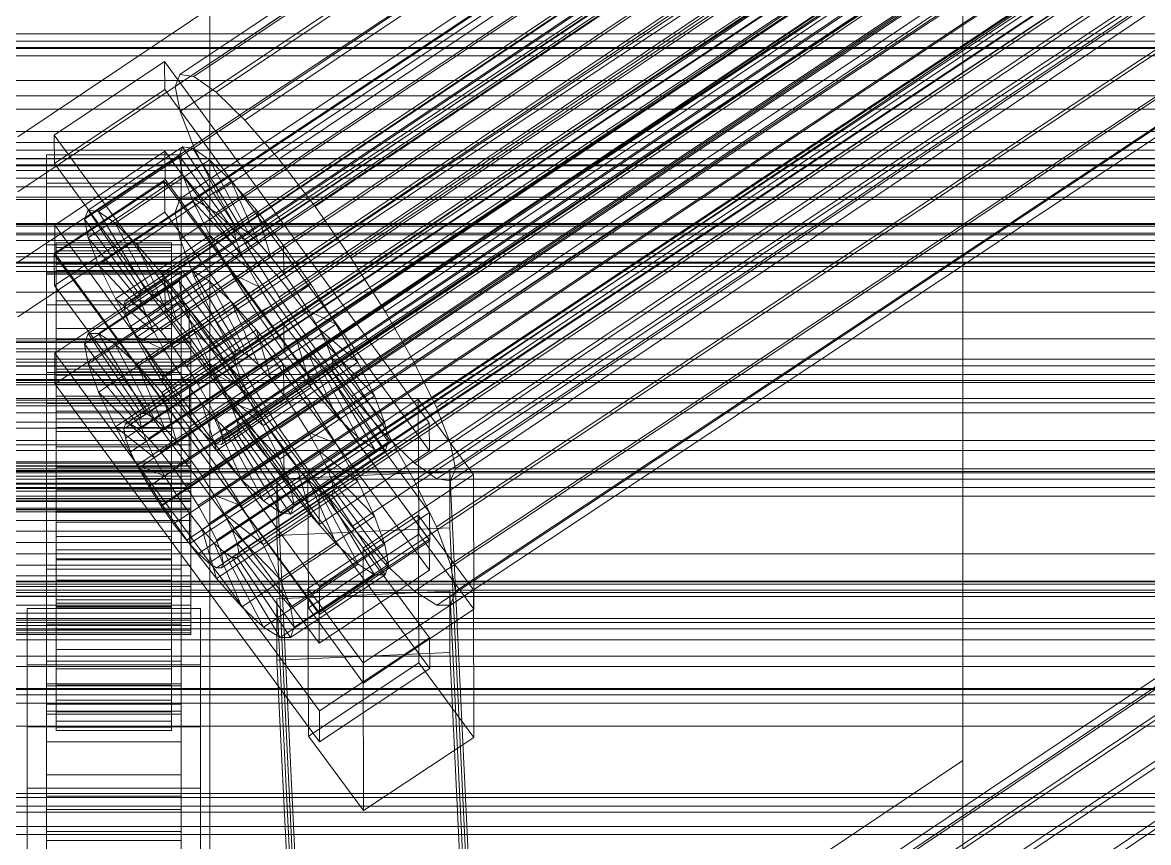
# Model space of a CAD drawing. Header units: millimetres. Extents: x -1970 to 59977, y -50268 to 6837.
# Drawn here: x 130.5 to 247.6, y -32905.4 to -32820.1 of the extents above; entities that cross this region are included whole.
import ezdxf

# ---------------------------------------------------------------- set-up
doc = ezdxf.new("R2010")
doc.units = ezdxf.units.MM
for name, color, linetype, lineweight in [('frontal_C01', 7, 'Continuous', 0), ('frontal_C01-mix', 7, 'Continuous', 0), ('frontal_C02', 7, 'Continuous', 0), ('frontal_C03', 7, 'Continuous', 0), ('frontal_C03-dry', 7, 'Continuous', 0), ('frontal_tolva', 7, 'Continuous', 0)]:
    doc.layers.add(name, color=color, linetype=linetype, lineweight=lineweight)

msp = doc.modelspace()

# ---------------------------------------------------------------- linework, layer by layer
at = {"layer": 'frontal_C01'}
for p, q in [((146.872, -32838.415), (331.181, -32716.083)), ((148.32, -32838.422), (332.629, -32716.091)), ((146.383, -32839.848), (330.692, -32717.517)), ((150.629, -32839.869), (334.938, -32717.538)), ((141.045, -32862.358), (354.844, -32720.454)), ((141.218, -32861.85), (355.017, -32719.946)), ((141.731, -32861.853), (355.53, -32719.948)), ((142.549, -32862.366), (356.348, -32720.461)), ((146.887, -32842.624), (331.197, -32720.293)), ((153.641, -32842.658), (337.95, -32720.327)), ((141.224, -32863.342), (355.022, -32721.437)), ((143.617, -32863.354), (357.415, -32721.449)), ((141.742, -32864.734), (355.541, -32722.83)), ((144.861, -32864.75), (358.659, -32722.845)), ((148.35, -32846.554), (332.659, -32724.223)), ((157.152, -32846.598), (341.461, -32724.267)), ((142.565, -32866.441), (356.363, -32724.536)), ((359.995, -32724.554), (146.196, -32866.459)), ((143.635, -32868.345), (357.434, -32726.44)), ((147.533, -32868.364), (361.332, -32726.46)), ((144.881, -32870.317), (358.68, -32728.412)), ((148.779, -32870.336), (362.578, -32728.432)), ((150.672, -32851.37), (334.981, -32729.039)), ((345.231, -32729.09), (160.922, -32851.421)), ((146.218, -32872.222), (360.017, -32730.317)), ((149.85, -32872.24), (363.648, -32730.336)), ((147.554, -32873.931), (361.352, -32732.026)), ((150.672, -32873.946), (364.471, -32732.042)), ((148.798, -32875.327), (362.596, -32733.423)), ((151.191, -32875.339), (364.989, -32733.434)), ((149.865, -32876.315), (363.664, -32734.411)), ((151.369, -32876.323), (365.168, -32734.418)), ((153.694, -32856.744), (338.003, -32734.412)), ((164.693, -32856.799), (349.002, -32734.467)), ((150.683, -32876.828), (364.482, -32734.924)), ((151.196, -32876.831), (364.995, -32734.926)), ((157.211, -32862.309), (341.52, -32739.978)), ((168.21, -32862.364), (352.519, -32740.032)), ((160.982, -32867.686), (345.291, -32745.355)), ((171.232, -32867.737), (355.541, -32745.406)), ((164.752, -32872.509), (349.061, -32750.178)), ((173.554, -32872.553), (357.863, -32750.222)), ((168.263, -32876.45), (352.572, -32754.118)), ((175.016, -32876.483), (359.326, -32754.152)), ((171.275, -32879.238), (355.584, -32756.907)), ((175.521, -32879.259), (359.83, -32756.928)), ((173.584, -32880.686), (357.893, -32758.354)), ((175.032, -32880.693), (359.341, -32758.361)), ((228.298, -32779.774), (130, -32845.018)), ((228.298, -32923.125), (228.298, -32779.774)), ((130, -32850.705), (228.298, -32785.462)), ((228.298, -32785.462), (228.298, -32928.813)), ((133.809, -32844.229), (145.277, -32836.618)), ((145.277, -32836.618), (145.289, -32839.819)), ((145.277, -32836.618), (172.809, -32873.857)), ((146.383, -32839.848), (146.872, -32838.415)), ((146.872, -32838.415), (148.32, -32838.422)), ((148.32, -32838.422), (150.629, -32839.869)), ((145.289, -32839.819), (133.821, -32847.431)), ((172.821, -32877.058), (145.289, -32839.819)), ((146.887, -32842.624), (146.383, -32839.848)), ((150.629, -32839.869), (153.641, -32842.658)), ((148.35, -32846.554), (146.887, -32842.624)), ((153.641, -32842.658), (157.152, -32846.598)), ((133.821, -32847.431), (133.809, -32844.229)), ((161.341, -32881.468), (133.809, -32844.229)), ((137.313, -32852.44), (147.143, -32845.916)), ((138.396, -32852.446), (148.226, -32845.921)), ((147.143, -32845.916), (146.777, -32846.988)), ((148.226, -32845.921), (147.143, -32845.916)), ((147.143, -32845.916), (152.686, -32854.238)), ((149.953, -32847.004), (148.226, -32845.921)), ((148.226, -32845.921), (153.199, -32854.241)), ((133, -32849.457), (133, -32846.255)), ((133, -32846.255), (147, -32846.255)), ((133, -32891.728), (133, -32846.255)), ((133.847, -32854.475), (145.315, -32846.863)), ((136.948, -32853.513), (146.777, -32846.988)), ((140.123, -32853.528), (149.953, -32847.004)), ((145.315, -32846.863), (145.327, -32850.065)), ((145.315, -32846.863), (172.847, -32884.102)), ((146.777, -32846.988), (152.513, -32854.746)), ((146.777, -32846.988), (147.155, -32849.065)), ((147, -32846.255), (147, -32849.457)), ((147, -32846.255), (147, -32891.728)), ((150.672, -32851.37), (148.35, -32846.554)), ((152.207, -32849.09), (149.953, -32847.004)), ((149.953, -32847.004), (154.017, -32854.754)), ((157.152, -32846.598), (160.922, -32851.421)), ((133.821, -32847.431), (161.353, -32884.67)), ((147, -32849.457), (133, -32849.457)), ((133, -32849.457), (133, -32894.93)), ((137.325, -32855.589), (147.155, -32849.065)), ((142.377, -32855.614), (152.207, -32849.09)), ((147, -32894.93), (147, -32849.457)), ((147.155, -32849.065), (152.692, -32855.73)), ((147.155, -32849.065), (148.249, -32852.005)), ((154.833, -32852.037), (152.207, -32849.09)), ((152.207, -32849.09), (155.085, -32855.742)), ((145.327, -32850.065), (133.859, -32857.677)), ((172.859, -32887.304), (145.327, -32850.065)), ((138.419, -32858.529), (148.249, -32852.005)), ((148.249, -32852.005), (153.21, -32857.123)), ((148.249, -32852.005), (149.985, -32855.607)), ((153.694, -32856.744), (150.672, -32851.37)), ((160.922, -32851.421), (164.693, -32856.799)), ((136.948, -32853.513), (137.313, -32852.44)), ((142.856, -32860.763), (137.313, -32852.44)), ((137.313, -32852.44), (138.396, -32852.446)), ((143.369, -32860.765), (138.396, -32852.446)), ((138.396, -32852.446), (140.123, -32853.528)), ((145.003, -32858.562), (154.833, -32852.037)), ((157.653, -32855.645), (154.833, -32852.037)), ((154.833, -32852.037), (156.329, -32857.138)), ((142.683, -32861.271), (136.948, -32853.513)), ((137.325, -32855.589), (136.948, -32853.513)), ((144.188, -32861.278), (140.123, -32853.528)), ((140.123, -32853.528), (142.377, -32855.614)), ((152.686, -32854.238), (142.856, -32860.763)), ((153.199, -32854.241), (143.369, -32860.765)), ((152.513, -32854.746), (152.686, -32854.238)), ((152.686, -32854.238), (153.199, -32854.241)), ((153.199, -32854.241), (154.017, -32854.754)), ((133.859, -32857.677), (133.847, -32854.475)), ((161.379, -32891.714), (133.847, -32854.475)), ((152.513, -32854.746), (142.683, -32861.271)), ((154.017, -32854.754), (144.188, -32861.278)), ((152.692, -32855.73), (152.513, -32854.746)), ((154.017, -32854.754), (155.085, -32855.742)), ((133, -32859.703), (133, -32856.501)), ((133, -32856.501), (147, -32856.501)), ((133, -32901.974), (133, -32856.501)), ((134, -32865.787), (134, -32855.807)), ((134, -32855.807), (134, -32856.138)), ((134, -32855.807), (146, -32855.807)), ((134, -32856.768), (134, -32855.807)), ((134, -32865.943), (134, -32856.138)), ((134, -32856.138), (134, -32857.739)), ((134, -32856.138), (146, -32856.138)), ((142.862, -32862.254), (137.325, -32855.589)), ((138.419, -32858.529), (137.325, -32855.589)), ((140.156, -32862.131), (149.985, -32855.607)), ((145.255, -32862.266), (142.377, -32855.614)), ((142.377, -32855.614), (145.003, -32858.562)), ((152.692, -32855.73), (142.862, -32862.254)), ((155.085, -32855.742), (145.255, -32862.266)), ((146, -32856.138), (146, -32855.807)), ((146, -32855.807), (146, -32865.787)), ((146, -32855.807), (146, -32856.768)), ((146, -32857.739), (146, -32856.138)), ((146, -32856.138), (146, -32865.943)), ((147, -32856.501), (147, -32859.703)), ((147, -32856.501), (147, -32901.974)), ((157.653, -32855.645), (147.823, -32862.17)), ((149.985, -32855.607), (154.033, -32858.829)), ((149.985, -32855.607), (152.246, -32859.627)), ((153.21, -32857.123), (152.692, -32855.73)), ((155.085, -32855.742), (156.329, -32857.138)), ((157.665, -32858.847), (157.653, -32855.645)), ((160.474, -32859.668), (157.653, -32855.645)), ((133.859, -32857.677), (161.391, -32894.916)), ((134, -32866.242), (134, -32856.768)), ((134, -32856.768), (146, -32856.768)), ((134, -32858.956), (134, -32856.768)), ((134, -32866.702), (134, -32857.739)), ((134, -32857.739), (134, -32860.5)), ((134, -32857.739), (146, -32857.739)), ((153.21, -32857.123), (143.38, -32863.647)), ((146, -32856.768), (146, -32866.242)), ((146, -32856.768), (146, -32858.956)), ((146, -32860.5), (146, -32857.739)), ((146, -32857.739), (146, -32866.702)), ((156.329, -32857.138), (146.499, -32863.662)), ((154.033, -32858.829), (153.21, -32857.123)), ((157.211, -32862.309), (153.694, -32856.744)), ((156.329, -32857.138), (157.665, -32858.847)), ((164.693, -32856.799), (168.21, -32862.364)), ((134, -32867.278), (134, -32858.956)), ((134, -32858.956), (146, -32858.956)), ((134, -32862.222), (134, -32858.956)), ((143.38, -32863.647), (138.419, -32858.529)), ((140.156, -32862.131), (138.419, -32858.529)), ((154.033, -32858.829), (144.203, -32865.353)), ((146.499, -32863.662), (145.003, -32858.562)), ((145.003, -32858.562), (147.823, -32862.17)), ((146, -32858.956), (146, -32867.278)), ((146, -32858.956), (146, -32862.222)), ((147.835, -32865.371), (157.665, -32858.847)), ((155.103, -32860.733), (154.033, -32858.829)), ((157.665, -32858.847), (159.001, -32860.752)), ((147, -32859.703), (133, -32859.703)), ((133, -32859.703), (133, -32905.176)), ((142.416, -32866.151), (152.246, -32859.627)), ((147, -32905.176), (147, -32859.703)), ((150.644, -32866.192), (160.474, -32859.668)), ((152.246, -32859.627), (155.103, -32860.733)), ((152.246, -32859.627), (154.877, -32863.79)), ((160.474, -32859.668), (159.001, -32860.752)), ((163.105, -32863.831), (160.474, -32859.668)), ((134, -32868.01), (134, -32860.5)), ((134, -32860.5), (134, -32864.233)), ((134, -32860.5), (146, -32860.5)), ((142.856, -32860.763), (142.683, -32861.271)), ((142.683, -32861.271), (142.862, -32862.254)), ((143.369, -32860.765), (142.856, -32860.763)), ((144.188, -32861.278), (143.369, -32860.765)), ((145.255, -32862.266), (144.188, -32861.278)), ((155.103, -32860.733), (145.274, -32867.257)), ((146, -32864.233), (146, -32860.5)), ((146, -32860.5), (146, -32868.01)), ((159.001, -32860.752), (149.171, -32867.277)), ((156.35, -32862.705), (155.103, -32860.733)), ((159.001, -32860.752), (160.247, -32862.724)), ((134, -32868.825), (134, -32862.222)), ((134, -32862.222), (146, -32862.222)), ((134, -32866.342), (134, -32862.222)), ((144.203, -32865.353), (140.156, -32862.131)), ((142.416, -32866.151), (140.156, -32862.131)), ((141.045, -32862.358), (141.218, -32861.85)), ((141.224, -32863.342), (141.045, -32862.358)), ((141.218, -32861.85), (141.731, -32861.853)), ((141.731, -32861.853), (142.549, -32862.366)), ((142.549, -32862.366), (143.617, -32863.354)), ((142.862, -32862.254), (143.38, -32863.647)), ((146.499, -32863.662), (145.255, -32862.266)), ((146, -32862.222), (146, -32868.825)), ((146, -32862.222), (146, -32866.342)), ((147.823, -32862.17), (147.835, -32865.371)), ((147.823, -32862.17), (150.644, -32866.192)), ((160.982, -32867.686), (157.211, -32862.309)), ((168.21, -32862.364), (171.232, -32867.737)), ((141.742, -32864.734), (141.224, -32863.342)), ((143.38, -32863.647), (144.203, -32865.353)), ((143.617, -32863.354), (144.861, -32864.75)), ((147.835, -32865.371), (146.499, -32863.662)), ((156.35, -32862.705), (146.52, -32869.229)), ((160.247, -32862.724), (150.417, -32869.249)), ((154.877, -32863.79), (156.35, -32862.705)), ((157.686, -32864.61), (156.35, -32862.705)), ((163.105, -32863.831), (160.247, -32862.724)), ((160.247, -32862.724), (161.318, -32864.628)), ((134, -32869.778), (134, -32864.233)), ((134, -32864.233), (134, -32868.685)), ((134, -32864.233), (146, -32864.233)), ((142.565, -32866.441), (141.742, -32864.734)), ((144.861, -32864.75), (146.196, -32866.459)), ((145.047, -32870.314), (154.877, -32863.79)), ((146, -32868.685), (146, -32864.233)), ((146, -32864.233), (146, -32869.778)), ((157.686, -32864.61), (147.856, -32871.135)), ((161.318, -32864.628), (151.488, -32871.153)), ((153.275, -32870.355), (163.105, -32863.831)), ((154.877, -32863.79), (157.698, -32867.812)), ((157.698, -32867.812), (157.686, -32864.61)), ((159.022, -32866.319), (157.686, -32864.61)), ((165.365, -32867.85), (161.318, -32864.628)), ((161.318, -32864.628), (162.14, -32866.335)), ((165.365, -32867.85), (163.105, -32863.831)), ((-148, -32865.787), (148, -32865.787)), ((-148, -32865.943), (148, -32865.943)), ((134, -32865.943), (134, -32865.787)), ((146, -32865.787), (134, -32865.787)), ((134, -32865.787), (134, -32866.242)), ((134, -32866.702), (134, -32865.943)), ((146, -32865.943), (134, -32865.943)), ((144.203, -32865.353), (145.274, -32867.257)), ((146, -32865.787), (146, -32865.943)), ((146, -32866.242), (146, -32865.787)), ((146, -32865.943), (146, -32866.702)), ((149.171, -32867.277), (147.835, -32865.371)), ((148, -32865.943), (148, -32865.787)), ((148, -32865.787), (148, -32866.242)), ((148, -32866.702), (148, -32865.943)), ((-148, -32866.242), (148, -32866.242)), ((-148, -32866.702), (148, -32866.702)), ((146, -32866.242), (134, -32866.242)), ((134, -32866.242), (134, -32867.278)), ((134, -32870.777), (134, -32866.342)), ((134, -32866.342), (146, -32866.342)), ((134, -32871.037), (134, -32866.342)), ((134, -32868.01), (134, -32866.702)), ((146, -32866.702), (134, -32866.702)), ((145.274, -32867.257), (142.416, -32866.151)), ((145.047, -32870.314), (142.416, -32866.151)), ((143.635, -32868.345), (142.565, -32866.441)), ((146, -32867.278), (146, -32866.242)), ((146, -32866.342), (146, -32870.777)), ((146, -32866.342), (146, -32871.037)), ((146, -32866.702), (146, -32868.01)), ((146.196, -32866.459), (147.533, -32868.364)), ((148, -32866.242), (148, -32867.278)), ((148, -32868.01), (148, -32866.702)), ((149.171, -32867.277), (150.644, -32866.192)), ((159.022, -32866.319), (149.192, -32872.843)), ((150.644, -32866.192), (153.275, -32870.355)), ((162.14, -32866.335), (152.311, -32872.859)), ((160.518, -32871.42), (159.022, -32866.319)), ((160.266, -32867.715), (159.022, -32866.319)), ((167.102, -32871.453), (162.14, -32866.335)), ((162.14, -32866.335), (162.659, -32867.727)), ((-148, -32867.278), (148, -32867.278)), ((-148, -32868.01), (148, -32868.01)), ((146, -32867.278), (134, -32867.278)), ((134, -32867.278), (134, -32868.825)), ((134, -32869.778), (134, -32868.01)), ((146, -32868.01), (134, -32868.01)), ((144.881, -32870.317), (143.635, -32868.345)), ((145.274, -32867.257), (146.52, -32869.229)), ((146, -32868.825), (146, -32867.278)), ((146, -32868.01), (146, -32869.778)), ((147.533, -32868.364), (148.779, -32870.336)), ((147.868, -32874.336), (157.698, -32867.812)), ((148, -32867.278), (148, -32868.825)), ((148, -32869.778), (148, -32868.01)), ((150.417, -32869.249), (149.171, -32867.277)), ((160.266, -32867.715), (150.436, -32874.24)), ((162.659, -32867.727), (152.829, -32874.252)), ((155.535, -32874.374), (165.365, -32867.85)), ((157.698, -32867.812), (160.518, -32871.42)), ((163.144, -32874.367), (160.266, -32867.715)), ((161.333, -32868.703), (160.266, -32867.715)), ((164.752, -32872.509), (160.982, -32867.686)), ((168.196, -32874.392), (162.659, -32867.727)), ((162.659, -32867.727), (162.837, -32868.711)), ((167.102, -32871.453), (165.365, -32867.85)), ((171.232, -32867.737), (173.554, -32872.553)), ((-148, -32868.825), (148, -32868.825)), ((134, -32868.685), (134, -32871.887)), ((146, -32868.685), (134, -32868.685)), ((134, -32868.685), (134, -32873.551)), ((146, -32868.825), (134, -32868.825)), ((134, -32868.825), (134, -32870.777)), ((146.52, -32869.229), (145.047, -32870.314)), ((146, -32871.887), (146, -32868.685)), ((146, -32873.551), (146, -32868.685)), ((146, -32870.777), (146, -32868.825)), ((146.52, -32869.229), (147.856, -32871.135)), ((148, -32868.825), (148, -32870.777)), ((151.488, -32871.153), (150.417, -32869.249)), ((150.417, -32869.249), (153.275, -32870.355)), ((161.333, -32868.703), (151.503, -32875.228)), ((162.151, -32869.216), (152.321, -32875.741)), ((162.664, -32869.219), (152.835, -32875.743)), ((162.837, -32868.711), (153.008, -32875.235)), ((165.397, -32876.453), (161.333, -32868.703)), ((162.151, -32869.216), (161.333, -32868.703)), ((167.125, -32877.536), (162.151, -32869.216)), ((162.664, -32869.219), (162.151, -32869.216)), ((162.837, -32868.711), (162.664, -32869.219)), ((168.208, -32877.541), (162.664, -32869.219)), ((168.573, -32876.469), (162.837, -32868.711)), ((-148, -32869.778), (148, -32869.778)), ((134, -32871.887), (134, -32869.778)), ((146, -32869.778), (134, -32869.778)), ((146.218, -32872.222), (144.881, -32870.317)), ((147.868, -32874.336), (145.047, -32870.314)), ((146, -32869.778), (146, -32871.887)), ((148, -32871.887), (148, -32869.778)), ((148.779, -32870.336), (149.85, -32872.24)), ((153.275, -32870.355), (155.535, -32874.374)), ((-148, -32870.777), (148, -32870.777)), ((148, -32871.887), (-148, -32871.887)), ((146, -32870.777), (134, -32870.777)), ((134, -32870.777), (134, -32873.001)), ((134, -32873.001), (134, -32871.037)), ((134, -32871.037), (146, -32871.037)), ((134, -32875.985), (134, -32871.037)), ((134, -32871.887), (146, -32871.887)), ((134, -32874.192), (134, -32871.887)), ((146, -32873.001), (146, -32870.777)), ((146, -32871.037), (146, -32873.001)), ((146, -32871.037), (146, -32875.985)), ((146, -32871.887), (146, -32874.192)), ((147.856, -32871.135), (147.868, -32874.336)), ((147.856, -32871.135), (149.192, -32872.843)), ((148, -32870.777), (148, -32873.001)), ((148, -32874.192), (148, -32871.887)), ((150.688, -32877.944), (160.518, -32871.42)), ((152.311, -32872.859), (151.488, -32871.153)), ((151.488, -32871.153), (155.535, -32874.374)), ((157.272, -32877.977), (167.102, -32871.453)), ((160.19, -32878.956), (171.658, -32871.344)), ((160.518, -32871.42), (163.144, -32874.367)), ((168.196, -32874.392), (167.102, -32871.453)), ((171.658, -32871.344), (171.715, -32886.713)), ((171.658, -32871.344), (177.394, -32879.103)), ((-148, -32873.001), (148, -32873.001)), ((146, -32873.001), (134, -32873.001)), ((134, -32873.001), (134, -32875.345)), ((146, -32875.345), (146, -32873.001)), ((147.554, -32873.931), (146.218, -32872.222)), ((148, -32873.001), (148, -32875.345)), ((149.192, -32872.843), (150.688, -32877.944)), ((149.192, -32872.843), (150.436, -32874.24)), ((149.85, -32872.24), (150.672, -32873.946)), ((152.829, -32874.252), (152.311, -32872.859)), ((152.311, -32872.859), (157.272, -32877.977)), ((168.263, -32876.45), (164.752, -32872.509)), ((173.554, -32872.553), (175.016, -32876.483)), ((-148, -32874.192), (148, -32874.192)), ((134, -32874.192), (134, -32873.551)), ((134, -32873.551), (134, -32878.5)), ((134, -32873.551), (146, -32873.551)), ((134, -32876.536), (134, -32874.192)), ((146, -32874.192), (134, -32874.192)), ((146, -32878.5), (146, -32873.551)), ((146, -32873.551), (146, -32874.192)), ((146, -32874.192), (146, -32876.536)), ((148.798, -32875.327), (147.554, -32873.931)), ((148, -32876.536), (148, -32874.192)), ((150.436, -32874.24), (153.314, -32880.891)), ((150.436, -32874.24), (151.503, -32875.228)), ((150.672, -32873.946), (151.191, -32875.339)), ((153.008, -32875.235), (152.829, -32874.252)), ((152.829, -32874.252), (158.366, -32880.917)), ((172.809, -32873.857), (161.341, -32881.468)), ((172.821, -32877.058), (172.809, -32873.857)), ((-148, -32875.345), (148, -32875.345)), ((134, -32875.345), (134, -32875.985)), ((146, -32875.345), (134, -32875.345)), ((134, -32875.345), (134, -32877.65)), ((146, -32875.985), (146, -32875.345)), ((146, -32877.65), (146, -32875.345)), ((150.688, -32877.944), (147.868, -32874.336)), ((148, -32875.345), (148, -32877.65)), ((149.865, -32876.315), (148.798, -32875.327)), ((151.191, -32875.339), (151.369, -32876.323)), ((151.503, -32875.228), (155.567, -32882.978)), ((151.503, -32875.228), (152.321, -32875.741)), ((152.835, -32875.743), (153.008, -32875.235)), ((153.008, -32875.235), (158.743, -32882.993)), ((153.314, -32880.891), (163.144, -32874.367)), ((155.535, -32874.374), (157.272, -32877.977)), ((158.366, -32880.917), (168.196, -32874.392)), ((163.144, -32874.367), (165.397, -32876.453)), ((168.573, -32876.469), (168.196, -32874.392)), ((-148, -32876.536), (148, -32876.536)), ((134, -32875.985), (146, -32875.985)), ((134, -32880.851), (134, -32875.985)), ((134, -32878.76), (134, -32876.536)), ((134, -32876.536), (134, -32878.5)), ((146, -32876.536), (134, -32876.536)), ((146, -32875.985), (146, -32880.851)), ((146, -32878.5), (146, -32876.536)), ((146, -32876.536), (146, -32878.76)), ((148, -32878.76), (148, -32876.536)), ((150.683, -32876.828), (149.865, -32876.315)), ((151.369, -32876.323), (151.196, -32876.831)), ((152.321, -32875.741), (157.295, -32884.06)), ((152.321, -32875.741), (152.835, -32875.743)), ((152.835, -32875.743), (158.378, -32884.066)), ((155.567, -32882.978), (165.397, -32876.453)), ((158.743, -32882.993), (168.573, -32876.469)), ((165.397, -32876.453), (167.125, -32877.536)), ((168.208, -32877.541), (168.573, -32876.469)), ((171.275, -32879.238), (168.263, -32876.45)), ((175.016, -32876.483), (175.521, -32879.259)), ((-148, -32877.65), (148, -32877.65)), ((134, -32877.65), (134, -32880.851)), ((146, -32877.65), (134, -32877.65)), ((134, -32877.65), (134, -32879.758)), ((146, -32880.851), (146, -32877.65)), ((146, -32879.758), (146, -32877.65)), ((148, -32877.65), (148, -32879.758)), ((151.196, -32876.831), (150.683, -32876.828)), ((157.295, -32884.06), (167.125, -32877.536)), ((158.378, -32884.066), (168.208, -32877.541)), ((161.353, -32884.67), (172.821, -32877.058)), ((167.125, -32877.536), (168.208, -32877.541)), ((-148, -32878.76), (148, -32878.76)), ((134, -32878.5), (134, -32883.194)), ((134, -32878.5), (146, -32878.5)), ((134, -32880.711), (134, -32878.76)), ((134, -32878.76), (134, -32883.194)), ((146, -32878.76), (134, -32878.76)), ((146, -32883.194), (146, -32878.5)), ((146, -32883.194), (146, -32878.76)), ((146, -32878.76), (146, -32880.711)), ((148, -32880.711), (148, -32878.76)), ((153.314, -32880.891), (150.688, -32877.944)), ((157.272, -32877.977), (158.366, -32880.917)), ((160.247, -32894.324), (160.19, -32878.956)), ((165.926, -32886.714), (160.19, -32878.956)), ((-148, -32879.758), (148, -32879.758)), ((134, -32879.758), (134, -32885.303)), ((146, -32879.758), (134, -32879.758)), ((134, -32879.758), (134, -32881.527)), ((146, -32885.303), (146, -32879.758)), ((146, -32881.527), (146, -32879.758)), ((148, -32879.758), (148, -32881.527)), ((156.962, -32880.026), (174.943, -32879.239)), ((156.962, -32886.43), (156.962, -32880.026)), ((159.83, -32938.845), (156.962, -32880.026)), ((177.394, -32879.103), (165.926, -32886.714)), ((173.584, -32880.686), (171.275, -32879.238)), ((174.943, -32879.239), (174.943, -32885.643)), ((174.943, -32879.239), (177.811, -32938.058)), ((175.521, -32879.259), (175.032, -32880.693)), ((177.451, -32894.471), (177.394, -32879.103)), ((-148, -32880.711), (148, -32880.711)), ((134, -32882.258), (134, -32880.711)), ((134, -32880.711), (134, -32887.315)), ((146, -32880.711), (134, -32880.711)), ((134, -32880.851), (146, -32880.851)), ((134, -32885.303), (134, -32880.851)), ((146, -32887.315), (146, -32880.711)), ((146, -32880.711), (146, -32882.258)), ((146, -32880.851), (146, -32885.303)), ((148, -32882.258), (148, -32880.711)), ((155.567, -32882.978), (153.314, -32880.891)), ((158.366, -32880.917), (158.743, -32882.993)), ((175.032, -32880.693), (173.584, -32880.686)), ((-148, -32881.527), (148, -32881.527)), ((-148, -32882.258), (148, -32882.258)), ((134, -32881.527), (134, -32889.036)), ((146, -32881.527), (134, -32881.527)), ((134, -32881.527), (134, -32882.835)), ((134, -32883.294), (134, -32882.258)), ((134, -32882.258), (134, -32890.58)), ((146, -32882.258), (134, -32882.258)), ((146, -32889.036), (146, -32881.527)), ((146, -32882.835), (146, -32881.527)), ((146, -32890.58), (146, -32882.258)), ((146, -32882.258), (146, -32883.294)), ((148, -32881.527), (148, -32882.835)), ((148, -32883.294), (148, -32882.258)), ((161.341, -32881.468), (161.353, -32884.67)), ((-148, -32882.835), (148, -32882.835)), ((-148, -32883.294), (148, -32883.294)), ((-148, -32883.593), (148, -32883.593)), ((134, -32882.835), (134, -32891.797)), ((146, -32882.835), (134, -32882.835)), ((134, -32882.835), (134, -32883.593)), ((134, -32883.194), (134, -32887.315)), ((134, -32883.194), (146, -32883.194)), ((134, -32883.75), (134, -32883.294)), ((134, -32883.294), (134, -32892.768)), ((146, -32883.294), (134, -32883.294)), ((134, -32883.593), (134, -32893.398)), ((146, -32883.593), (134, -32883.593)), ((134, -32883.593), (134, -32883.75)), ((146, -32891.797), (146, -32882.835)), ((146, -32883.593), (146, -32882.835)), ((146, -32887.315), (146, -32883.194)), ((146, -32892.768), (146, -32883.294)), ((146, -32883.294), (146, -32883.75)), ((146, -32893.398), (146, -32883.593)), ((146, -32883.75), (146, -32883.593)), ((148, -32882.835), (148, -32883.593)), ((148, -32883.75), (148, -32883.294)), ((148, -32883.593), (148, -32883.75)), ((157.295, -32884.06), (155.567, -32882.978)), ((158.743, -32882.993), (158.378, -32884.066)), ((-148, -32883.75), (148, -32883.75)), ((134, -32883.75), (134, -32893.729)), ((146, -32883.75), (134, -32883.75)), ((146, -32893.729), (146, -32883.75)), ((158.378, -32884.066), (157.295, -32884.06)), ((172.847, -32884.102), (161.379, -32891.714)), ((172.859, -32887.304), (172.847, -32884.102)), ((134, -32885.303), (146, -32885.303)), ((134, -32889.036), (134, -32885.303)), ((146, -32885.303), (146, -32889.036)), ((174.943, -32885.643), (156.962, -32886.43)), ((177.811, -32944.463), (174.943, -32885.643)), ((159.83, -32945.249), (156.962, -32886.43)), ((171.715, -32886.713), (160.247, -32894.324)), ((165.926, -32886.714), (165.983, -32902.083)), ((177.451, -32894.471), (171.715, -32886.713)), ((134, -32887.315), (134, -32890.58)), ((134, -32887.315), (146, -32887.315)), ((146, -32890.58), (146, -32887.315)), ((161.391, -32894.916), (172.859, -32887.304)), ((133, -32904.242), (133, -32888.873)), ((133, -32888.873), (147, -32888.873)), ((133, -32898.347), (133, -32888.873)), ((134, -32889.036), (146, -32889.036)), ((134, -32891.797), (134, -32889.036)), ((146, -32889.036), (146, -32891.797)), ((147, -32888.873), (147, -32904.242)), ((147, -32888.873), (147, -32898.347)), ((134, -32890.58), (134, -32892.768)), ((134, -32890.58), (146, -32890.58)), ((146, -32892.768), (146, -32890.58)), ((147, -32891.728), (133, -32891.728)), ((133, -32891.728), (133, -32894.93)), ((134, -32891.797), (146, -32891.797)), ((134, -32893.398), (134, -32891.797)), ((146, -32891.797), (146, -32893.398)), ((147, -32894.93), (147, -32891.728)), ((161.379, -32891.714), (161.391, -32894.916)), ((134, -32892.768), (134, -32893.729)), ((134, -32892.768), (146, -32892.768)), ((146, -32893.729), (146, -32892.768)), ((131, -32899.759), (131, -32893.356)), ((131, -32893.356), (149, -32893.356)), ((131, -32938.45), (131, -32893.356)), ((134, -32893.398), (146, -32893.398)), ((134, -32893.729), (134, -32893.398)), ((134, -32893.729), (146, -32893.729)), ((146, -32893.398), (146, -32893.729)), ((149, -32893.356), (149, -32899.759)), ((149, -32893.356), (149, -32938.45)), ((133, -32894.93), (147, -32894.93)), ((160.247, -32894.324), (165.983, -32902.083)), ((165.983, -32902.083), (177.451, -32894.471)), ((147, -32898.347), (133, -32898.347)), ((133, -32898.347), (133, -32913.715)), ((147, -32913.715), (147, -32898.347)), ((149, -32899.759), (131, -32899.759)), ((131, -32944.853), (131, -32899.759)), ((149, -32944.853), (149, -32899.759)), ((147, -32901.974), (133, -32901.974)), ((133, -32901.974), (133, -32905.176)), ((147, -32905.176), (147, -32901.974)), ((147, -32904.242), (133, -32904.242)), ((133, -32904.242), (133, -32913.715)), ((147, -32913.715), (147, -32904.242)), ((133, -32905.176), (147, -32905.176))]:
    msp.add_line(p, q, dxfattribs=at)
at = {"layer": 'frontal_C01-mix'}
msp.add_line((150, -32744.944), (150, -33000), dxfattribs=at)
at = {"layer": 'frontal_C02'}
for p, q in [((146.872, -32825.491), (331.181, -32702.007)), ((146.383, -32826.734), (330.692, -32703.25)), ((148.32, -32825.688), (332.629, -32702.204)), ((150.629, -32827.311), (334.938, -32703.827)), ((141.045, -32849.457), (354.844, -32706.216)), ((141.218, -32849.017), (355.017, -32705.775)), ((141.731, -32849.086), (355.53, -32705.845)), ((142.549, -32849.662), (356.348, -32706.42)), ((146.887, -32829.333), (331.197, -32705.849)), ((153.641, -32830.252), (337.95, -32706.768)), ((141.224, -32850.378), (355.022, -32707.137)), ((143.617, -32850.704), (357.415, -32707.462)), ((141.742, -32851.717), (355.541, -32708.475)), ((144.861, -32852.141), (358.659, -32708.899)), ((142.565, -32853.382), (356.363, -32710.14)), ((148.35, -32833.111), (332.659, -32709.627)), ((359.995, -32710.634), (146.196, -32853.875)), ((157.152, -32834.308), (341.461, -32710.824)), ((143.635, -32855.26), (357.434, -32712.018)), ((147.533, -32855.789), (361.332, -32712.548)), ((144.881, -32857.222), (358.68, -32713.981)), ((148.779, -32857.752), (362.578, -32714.511)), ((150.672, -32837.81), (334.981, -32714.326)), ((146.218, -32859.136), (360.017, -32715.895)), ((345.231, -32715.72), (160.922, -32839.204)), ((149.85, -32859.63), (363.648, -32716.389)), ((147.554, -32860.871), (361.352, -32717.63)), ((150.672, -32861.295), (364.471, -32718.054)), ((148.798, -32862.308), (362.596, -32719.067)), ((151.191, -32862.634), (364.989, -32719.392)), ((153.694, -32843.11), (338.003, -32719.626)), ((149.865, -32863.35), (363.664, -32720.109)), ((150.683, -32863.925), (364.482, -32720.684)), ((151.196, -32863.995), (364.995, -32720.754)), ((151.369, -32863.555), (365.168, -32720.313)), ((164.693, -32844.605), (349.002, -32721.121)), ((157.211, -32848.649), (341.52, -32725.165)), ((168.21, -32850.145), (352.519, -32726.661)), ((160.982, -32854.051), (345.291, -32730.567)), ((171.232, -32855.444), (355.541, -32731.96)), ((164.752, -32858.946), (349.061, -32735.462)), ((173.554, -32860.143), (357.863, -32736.659)), ((168.263, -32863.003), (352.572, -32739.519)), ((175.016, -32863.921), (359.326, -32740.437)), ((171.275, -32865.943), (355.584, -32742.459)), ((175.521, -32866.52), (359.83, -32743.036)), ((173.584, -32867.567), (357.893, -32744.083)), ((175.032, -32867.764), (359.341, -32744.28)), ((228.298, -32766.096), (130, -32831.954)), ((228.298, -32896.881), (228.298, -32766.096)), ((130, -32837.695), (228.298, -32771.837)), ((228.298, -32771.837), (228.298, -32902.622)), ((342.5, -32822.783), (-342.5, -32822.783)), ((133.809, -32831.806), (145.277, -32824.123)), ((145.277, -32824.123), (145.289, -32827.045)), ((145.277, -32824.123), (172.809, -32861.716)), ((146.383, -32826.734), (146.872, -32825.491)), ((146.872, -32825.491), (148.32, -32825.688)), ((148.32, -32825.688), (150.629, -32827.311)), ((145.289, -32827.045), (133.821, -32834.729)), ((172.821, -32864.638), (145.289, -32827.045)), ((146.887, -32829.333), (146.383, -32826.734)), ((150.629, -32827.311), (153.641, -32830.252)), ((342.5, -32829.107), (-342.5, -32829.107)), ((148.35, -32833.111), (146.887, -32829.333)), ((153.641, -32830.252), (157.152, -32834.308)), ((133.821, -32834.729), (133.809, -32831.806)), ((161.341, -32869.399), (133.809, -32831.806)), ((137.313, -32839.597), (147.143, -32833.012)), ((138.396, -32839.745), (148.226, -32833.159)), ((147.143, -32833.012), (146.777, -32833.942)), ((146.872, -32956.276), (331.181, -32832.792)), ((148.226, -32833.159), (147.143, -32833.012)), ((147.143, -32833.012), (152.686, -32841.333)), ((149.953, -32834.374), (148.226, -32833.159)), ((148.226, -32833.159), (153.199, -32841.403)), ((148.32, -32956.473), (332.629, -32832.989)), ((150.672, -32837.81), (148.35, -32833.111)), ((342.5, -32834.264), (-342.5, -32834.264)), ((133, -32836.775), (133, -32833.853)), ((133, -32833.853), (147, -32833.853)), ((133, -32879.757), (133, -32833.853)), ((133.847, -32841.159), (145.315, -32833.475)), ((136.948, -32840.528), (146.777, -32833.942)), ((140.123, -32840.96), (149.953, -32834.374)), ((145.315, -32833.475), (145.327, -32836.398)), ((145.315, -32833.475), (172.847, -32871.068)), ((146.383, -32957.519), (330.692, -32834.035)), ((146.777, -32833.942), (152.513, -32841.774)), ((146.777, -32833.942), (147.155, -32835.886)), ((147, -32833.853), (147, -32836.775)), ((147, -32833.853), (147, -32879.757)), ((152.207, -32836.573), (149.953, -32834.374)), ((149.953, -32834.374), (154.017, -32841.978)), ((157.152, -32834.308), (160.922, -32839.204)), ((133.821, -32834.729), (161.353, -32872.322)), ((150.629, -32958.097), (334.938, -32834.613)), ((147, -32836.775), (133, -32836.775)), ((133, -32836.775), (133, -32882.68)), ((145.327, -32836.398), (133.859, -32844.081)), ((137.325, -32842.472), (147.155, -32835.886)), ((142.377, -32843.159), (152.207, -32836.573)), ((172.859, -32873.991), (145.327, -32836.398)), ((146.887, -32960.119), (331.197, -32836.635)), ((147, -32882.68), (147, -32836.775)), ((147.155, -32835.886), (152.692, -32842.695)), ((147.155, -32835.886), (148.249, -32838.712)), ((154.833, -32839.607), (152.207, -32836.573)), ((152.207, -32836.573), (155.085, -32843.02)), ((153.694, -32843.11), (150.672, -32837.81)), ((153.641, -32961.037), (337.95, -32837.553)), ((342.5, -32838.489), (-342.5, -32838.489)), ((138.419, -32845.298), (148.249, -32838.712)), ((148.249, -32838.712), (153.21, -32844.033)), ((148.249, -32838.712), (149.985, -32842.227)), ((136.948, -32840.528), (137.313, -32839.597)), ((142.856, -32847.919), (137.313, -32839.597)), ((137.313, -32839.597), (138.396, -32839.745)), ((143.369, -32847.989), (138.396, -32839.745)), ((138.396, -32839.745), (140.123, -32840.96)), ((145.003, -32846.193), (154.833, -32839.607)), ((157.653, -32843.269), (154.833, -32839.607)), ((154.833, -32839.607), (156.329, -32844.457)), ((160.922, -32839.204), (164.693, -32844.605)), ((342.5, -32841.28), (-342.5, -32841.28)), ((133.859, -32844.081), (133.847, -32841.159)), ((161.379, -32878.752), (133.847, -32841.159)), ((142.683, -32848.36), (136.948, -32840.528)), ((137.325, -32842.472), (136.948, -32840.528)), ((144.188, -32848.564), (140.123, -32840.96)), ((140.123, -32840.96), (142.377, -32843.159)), ((152.686, -32841.333), (142.856, -32847.919)), ((153.199, -32841.403), (143.369, -32847.989)), ((148.35, -32963.896), (332.659, -32840.412)), ((152.513, -32841.774), (152.686, -32841.333)), ((152.686, -32841.333), (153.199, -32841.403)), ((153.199, -32841.403), (154.017, -32841.978)), ((142.862, -32849.281), (137.325, -32842.472)), ((138.419, -32845.298), (137.325, -32842.472)), ((140.156, -32848.813), (149.985, -32842.227)), ((152.513, -32841.774), (142.683, -32848.36)), ((154.017, -32841.978), (144.188, -32848.564)), ((149.985, -32842.227), (154.033, -32845.698)), ((149.985, -32842.227), (152.246, -32846.191)), ((152.692, -32842.695), (152.513, -32841.774)), ((154.017, -32841.978), (155.085, -32843.02)), ((157.152, -32965.093), (341.461, -32841.609)), ((342.5, -32842.764), (-342.5, -32842.764)), ((133, -32846.128), (133, -32843.205)), ((133, -32843.205), (147, -32843.205)), ((133, -32889.11), (133, -32843.205)), ((134, -32852.992), (134, -32842.998)), ((134, -32842.998), (134, -32843.474)), ((134, -32842.998), (146, -32842.998)), ((134, -32843.816), (134, -32842.998)), ((134, -32853.217), (134, -32843.474)), ((134, -32843.474), (134, -32845.211)), ((134, -32843.474), (146, -32843.474)), ((134, -32853.379), (134, -32843.816)), ((134, -32843.816), (146, -32843.816)), ((134, -32845.872), (134, -32843.816)), ((145.255, -32849.606), (142.377, -32843.159)), ((142.377, -32843.159), (145.003, -32846.193)), ((152.692, -32842.695), (142.862, -32849.281)), ((155.085, -32843.02), (145.255, -32849.606)), ((146, -32843.474), (146, -32842.998)), ((146, -32842.998), (146, -32852.992)), ((146, -32842.998), (146, -32843.816)), ((146, -32845.211), (146, -32843.474)), ((146, -32843.474), (146, -32853.217)), ((146, -32843.816), (146, -32853.379)), ((146, -32843.816), (146, -32845.872)), ((147, -32843.205), (147, -32846.128)), ((147, -32843.205), (147, -32889.11)), ((157.653, -32843.269), (147.823, -32849.855)), ((153.21, -32844.033), (152.692, -32842.695)), ((157.211, -32848.649), (153.694, -32843.11)), ((155.085, -32843.02), (156.329, -32844.457)), ((157.665, -32846.192), (157.653, -32843.269)), ((160.474, -32847.31), (157.653, -32843.269)), ((133.859, -32844.081), (161.391, -32881.674)), ((153.21, -32844.033), (143.38, -32850.619)), ((156.329, -32844.457), (146.499, -32851.043)), ((154.033, -32845.698), (153.21, -32844.033)), ((156.329, -32844.457), (157.665, -32846.192)), ((164.693, -32844.605), (168.21, -32850.145)), ((300, -32845.45), (-300, -32845.45)), ((147, -32846.128), (133, -32846.128)), ((133, -32846.128), (133, -32892.032)), ((134, -32854.04), (134, -32845.211)), ((134, -32845.211), (134, -32848.092)), ((134, -32845.211), (146, -32845.211)), ((134, -32854.353), (134, -32845.872)), ((134, -32845.872), (146, -32845.872)), ((134, -32849.027), (134, -32845.872)), ((143.38, -32850.619), (138.419, -32845.298)), ((140.156, -32848.813), (138.419, -32845.298)), ((154.033, -32845.698), (144.203, -32852.284)), ((146, -32848.092), (146, -32845.211)), ((146, -32845.211), (146, -32854.04)), ((146, -32845.872), (146, -32854.353)), ((146, -32845.872), (146, -32849.027)), ((147, -32892.032), (147, -32846.128)), ((150.672, -32968.595), (334.981, -32845.111)), ((155.103, -32847.576), (154.033, -32845.698)), ((142.416, -32852.777), (152.246, -32846.191)), ((146.499, -32851.043), (145.003, -32846.193)), ((145.003, -32846.193), (147.823, -32849.855)), ((147.835, -32852.778), (157.665, -32846.192)), ((150.644, -32853.896), (160.474, -32847.31)), ((152.246, -32846.191), (155.103, -32847.576)), ((152.246, -32846.191), (154.877, -32850.335)), ((157.665, -32846.192), (159.001, -32848.106)), ((160.474, -32847.31), (159.001, -32848.106)), ((163.105, -32851.454), (160.474, -32847.31)), ((134, -32855.405), (134, -32848.092)), ((134, -32848.092), (134, -32851.919)), ((134, -32848.092), (146, -32848.092)), ((142.856, -32847.919), (142.683, -32848.36)), ((142.683, -32848.36), (142.862, -32849.281)), ((143.369, -32847.989), (142.856, -32847.919)), ((144.188, -32848.564), (143.369, -32847.989)), ((155.103, -32847.576), (145.274, -32854.162)), ((146, -32851.919), (146, -32848.092)), ((146, -32848.092), (146, -32855.405)), ((159.001, -32848.106), (149.171, -32854.692)), ((156.35, -32849.539), (155.103, -32847.576)), ((159.001, -32848.106), (160.247, -32850.069)), ((134, -32855.847), (134, -32849.027)), ((134, -32849.027), (146, -32849.027)), ((134, -32853.064), (134, -32849.027)), ((144.203, -32852.284), (140.156, -32848.813)), ((142.416, -32852.777), (140.156, -32848.813)), ((141.045, -32849.457), (141.218, -32849.017)), ((141.224, -32850.378), (141.045, -32849.457)), ((141.218, -32849.017), (141.731, -32849.086)), ((141.731, -32849.086), (142.549, -32849.662)), ((142.549, -32849.662), (143.617, -32850.704)), ((142.862, -32849.281), (143.38, -32850.619)), ((145.255, -32849.606), (144.188, -32848.564)), ((146.499, -32851.043), (145.255, -32849.606)), ((146, -32849.027), (146, -32855.847)), ((146, -32849.027), (146, -32853.064)), ((156.35, -32849.539), (146.52, -32856.125)), ((154.877, -32850.335), (156.35, -32849.539)), ((157.686, -32851.453), (156.35, -32849.539)), ((160.982, -32854.051), (157.211, -32848.649)), ((141.742, -32851.717), (141.224, -32850.378)), ((143.38, -32850.619), (144.203, -32852.284)), ((143.617, -32850.704), (144.861, -32852.141)), ((145.047, -32856.921), (154.877, -32850.335)), ((147.823, -32849.855), (147.835, -32852.778)), ((147.823, -32849.855), (150.644, -32853.896)), ((160.247, -32850.069), (150.417, -32856.655)), ((154.877, -32850.335), (157.698, -32854.375)), ((163.105, -32851.454), (160.247, -32850.069)), ((160.247, -32850.069), (161.318, -32851.947)), ((168.21, -32850.145), (171.232, -32855.444)), ((134, -32857.218), (134, -32851.919)), ((134, -32851.919), (134, -32856.433)), ((134, -32851.919), (146, -32851.919)), ((142.565, -32853.382), (141.742, -32851.717)), ((146, -32856.433), (146, -32851.919)), ((146, -32851.919), (146, -32857.218)), ((147.835, -32852.778), (146.499, -32851.043)), ((157.686, -32851.453), (147.856, -32858.039)), ((161.318, -32851.947), (151.488, -32858.532)), ((153.275, -32858.039), (163.105, -32851.454)), ((157.698, -32854.375), (157.686, -32851.453)), ((159.022, -32853.187), (157.686, -32851.453)), ((165.365, -32855.418), (161.318, -32851.947)), ((161.318, -32851.947), (162.14, -32853.612)), ((165.365, -32855.418), (163.105, -32851.454)), ((-148, -32852.992), (148, -32852.992)), ((134, -32853.217), (134, -32852.992)), ((146, -32852.992), (134, -32852.992)), ((134, -32852.992), (134, -32853.379)), ((134, -32857.76), (134, -32853.064)), ((134, -32853.064), (146, -32853.064)), ((134, -32857.71), (134, -32853.064)), ((145.274, -32854.162), (142.416, -32852.777)), ((145.047, -32856.921), (142.416, -32852.777)), ((144.203, -32852.284), (145.274, -32854.162)), ((144.861, -32852.141), (146.196, -32853.875)), ((146, -32852.992), (146, -32853.217)), ((146, -32853.379), (146, -32852.992)), ((146, -32853.064), (146, -32857.76)), ((146, -32853.064), (146, -32857.71)), ((149.171, -32854.692), (147.835, -32852.778)), ((148, -32853.217), (148, -32852.992)), ((148, -32852.992), (148, -32853.379)), ((159.022, -32853.187), (149.192, -32859.773)), ((160.518, -32858.038), (159.022, -32853.187)), ((160.266, -32854.625), (159.022, -32853.187)), ((-148, -32853.217), (148, -32853.217)), ((-148, -32853.379), (148, -32853.379)), ((-148, -32854.04), (148, -32854.04)), ((-148, -32854.353), (148, -32854.353)), ((134, -32854.04), (134, -32853.217)), ((146, -32853.217), (134, -32853.217)), ((146, -32853.379), (134, -32853.379)), ((134, -32853.379), (134, -32854.353)), ((134, -32855.405), (134, -32854.04)), ((146, -32854.04), (134, -32854.04)), ((146, -32854.353), (134, -32854.353)), ((134, -32854.353), (134, -32855.847)), ((143.635, -32855.26), (142.565, -32853.382)), ((145.274, -32854.162), (146.52, -32856.125)), ((146, -32853.217), (146, -32854.04)), ((146, -32854.353), (146, -32853.379)), ((146, -32854.04), (146, -32855.405)), ((146, -32855.847), (146, -32854.353)), ((146.196, -32853.875), (147.533, -32855.789)), ((148, -32854.04), (148, -32853.217)), ((148, -32853.379), (148, -32854.353)), ((148, -32855.405), (148, -32854.04)), ((148, -32854.353), (148, -32855.847)), ((149.171, -32854.692), (150.644, -32853.896)), ((150.644, -32853.896), (153.275, -32858.039)), ((162.14, -32853.612), (152.311, -32860.197)), ((164.752, -32858.946), (160.982, -32854.051)), ((167.102, -32858.933), (162.14, -32853.612)), ((162.14, -32853.612), (162.659, -32854.95)), ((-148, -32855.405), (148, -32855.405)), ((134, -32857.218), (134, -32855.405)), ((146, -32855.405), (134, -32855.405)), ((144.881, -32857.222), (143.635, -32855.26)), ((146, -32855.405), (146, -32857.218)), ((147.868, -32860.961), (157.698, -32854.375)), ((148, -32857.218), (148, -32855.405)), ((150.417, -32856.655), (149.171, -32854.692)), ((160.266, -32854.625), (150.436, -32861.211)), ((162.659, -32854.95), (152.829, -32861.536)), ((155.535, -32862.004), (165.365, -32855.418)), ((157.698, -32854.375), (160.518, -32858.038)), ((163.144, -32861.072), (160.266, -32854.625)), ((161.333, -32855.667), (160.266, -32854.625)), ((168.196, -32861.759), (162.659, -32854.95)), ((162.659, -32854.95), (162.837, -32855.871)), ((167.102, -32858.933), (165.365, -32855.418)), ((171.232, -32855.444), (173.554, -32860.143)), ((-148, -32855.847), (148, -32855.847)), ((146, -32855.847), (134, -32855.847)), ((134, -32855.847), (134, -32857.76)), ((134, -32856.433), (134, -32859.356)), ((146, -32856.433), (134, -32856.433)), ((134, -32856.433), (134, -32861.325)), ((146.52, -32856.125), (145.047, -32856.921)), ((146, -32857.76), (146, -32855.847)), ((146, -32859.356), (146, -32856.433)), ((146, -32861.325), (146, -32856.433)), ((146.52, -32856.125), (147.856, -32858.039)), ((147.533, -32855.789), (148.779, -32857.752)), ((148, -32855.847), (148, -32857.76)), ((151.488, -32858.532), (150.417, -32856.655)), ((150.417, -32856.655), (153.275, -32858.039)), ((161.333, -32855.667), (151.503, -32862.252)), ((162.151, -32856.242), (152.321, -32862.828)), ((162.664, -32856.312), (152.835, -32862.898)), ((162.837, -32855.871), (153.008, -32862.457)), ((165.397, -32863.271), (161.333, -32855.667)), ((162.151, -32856.242), (161.333, -32855.667)), ((167.125, -32864.486), (162.151, -32856.242)), ((162.664, -32856.312), (162.151, -32856.242)), ((162.837, -32855.871), (162.664, -32856.312)), ((168.208, -32864.633), (162.664, -32856.312)), ((168.573, -32863.703), (162.837, -32855.871)), ((300, -32857.547), (-300, -32857.547)), ((-148, -32857.218), (148, -32857.218)), ((-148, -32857.76), (148, -32857.76)), ((134, -32859.356), (134, -32857.218)), ((146, -32857.218), (134, -32857.218)), ((134, -32859.961), (134, -32857.71)), ((134, -32857.71), (146, -32857.71)), ((134, -32862.647), (134, -32857.71)), ((146, -32857.76), (134, -32857.76)), ((134, -32857.76), (134, -32859.961)), ((146.218, -32859.136), (144.881, -32857.222)), ((147.868, -32860.961), (145.047, -32856.921)), ((146, -32857.218), (146, -32859.356)), ((146, -32857.71), (146, -32859.961)), ((146, -32857.71), (146, -32862.647)), ((146, -32859.961), (146, -32857.76)), ((148, -32859.356), (148, -32857.218)), ((148, -32857.76), (148, -32859.961)), ((148.779, -32857.752), (149.85, -32859.63)), ((147.856, -32858.039), (147.868, -32860.961)), ((147.856, -32858.039), (149.192, -32859.773)), ((150.688, -32864.623), (160.518, -32858.038)), ((152.311, -32860.197), (151.488, -32858.532)), ((151.488, -32858.532), (155.535, -32862.004)), ((153.275, -32858.039), (155.535, -32862.004)), ((157.272, -32865.519), (167.102, -32858.933)), ((160.518, -32858.038), (163.144, -32861.072)), ((168.263, -32863.003), (164.752, -32858.946)), ((168.196, -32861.759), (167.102, -32858.933)), ((148, -32859.356), (-148, -32859.356)), ((-148, -32859.961), (148, -32859.961)), ((134, -32859.356), (146, -32859.356)), ((134, -32861.673), (134, -32859.356)), ((146, -32859.961), (134, -32859.961)), ((134, -32859.961), (134, -32862.299)), ((146, -32859.356), (146, -32861.673)), ((146, -32862.299), (146, -32859.961)), ((147.554, -32860.871), (146.218, -32859.136)), ((148, -32861.673), (148, -32859.356)), ((148, -32859.961), (148, -32862.299)), ((149.192, -32859.773), (150.688, -32864.623)), ((149.192, -32859.773), (150.436, -32861.211)), ((149.85, -32859.63), (150.672, -32861.295)), ((152.829, -32861.536), (152.311, -32860.197)), ((152.311, -32860.197), (157.272, -32865.519)), ((160.19, -32866.956), (171.658, -32859.272)), ((171.658, -32859.272), (171.715, -32873.301)), ((171.658, -32859.272), (177.394, -32867.104)), ((173.554, -32860.143), (175.016, -32863.921)), ((134, -32861.673), (134, -32861.325)), ((134, -32861.325), (134, -32866.262)), ((134, -32861.325), (146, -32861.325)), ((146, -32866.262), (146, -32861.325)), ((146, -32861.325), (146, -32861.673)), ((148.798, -32862.308), (147.554, -32860.871)), ((150.688, -32864.623), (147.868, -32860.961)), ((150.436, -32861.211), (153.314, -32867.658)), ((150.436, -32861.211), (151.503, -32862.252)), ((150.672, -32861.295), (151.191, -32862.634)), ((153.314, -32867.658), (163.144, -32861.072)), ((163.144, -32861.072), (165.397, -32863.271)), ((-148, -32861.673), (148, -32861.673)), ((-148, -32862.299), (148, -32862.299)), ((134, -32864.012), (134, -32861.673)), ((146, -32861.673), (134, -32861.673)), ((134, -32862.299), (134, -32862.647)), ((146, -32862.299), (134, -32862.299)), ((134, -32862.299), (134, -32864.617)), ((146, -32861.673), (146, -32864.012)), ((146, -32862.647), (146, -32862.299)), ((146, -32864.617), (146, -32862.299)), ((148, -32864.012), (148, -32861.673)), ((148, -32862.299), (148, -32864.617)), ((149.865, -32863.35), (148.798, -32862.308)), ((151.503, -32862.252), (155.567, -32869.857)), ((151.503, -32862.252), (152.321, -32862.828)), ((153.008, -32862.457), (152.829, -32861.536)), ((152.829, -32861.536), (158.366, -32868.344)), ((152.835, -32862.898), (153.008, -32862.457)), ((153.008, -32862.457), (158.743, -32870.289)), ((155.535, -32862.004), (157.272, -32865.519)), ((158.366, -32868.344), (168.196, -32861.759)), ((172.809, -32861.716), (161.341, -32869.399)), ((168.573, -32863.703), (168.196, -32861.759)), ((172.821, -32864.638), (172.809, -32861.716)), ((134, -32862.647), (146, -32862.647)), ((134, -32867.539), (134, -32862.647)), ((146, -32862.647), (146, -32867.539)), ((150.683, -32863.925), (149.865, -32863.35)), ((151.191, -32862.634), (151.369, -32863.555)), ((151.369, -32863.555), (151.196, -32863.995)), ((152.321, -32862.828), (157.295, -32871.072)), ((152.321, -32862.828), (152.835, -32862.898)), ((152.835, -32862.898), (158.378, -32871.219)), ((155.567, -32869.857), (165.397, -32863.271)), ((158.743, -32870.289), (168.573, -32863.703)), ((165.397, -32863.271), (167.125, -32864.486)), ((168.208, -32864.633), (168.573, -32863.703)), ((171.275, -32865.943), (168.263, -32863.003)), ((-148, -32864.012), (148, -32864.012)), ((-148, -32864.617), (148, -32864.617)), ((134, -32866.212), (134, -32864.012)), ((134, -32864.012), (134, -32866.262)), ((146, -32864.012), (134, -32864.012)), ((134, -32864.617), (134, -32867.539)), ((146, -32864.617), (134, -32864.617)), ((134, -32864.617), (134, -32866.755)), ((146, -32866.262), (146, -32864.012)), ((146, -32864.012), (146, -32866.212)), ((146, -32867.539), (146, -32864.617)), ((146, -32866.755), (146, -32864.617)), ((148, -32866.212), (148, -32864.012)), ((148, -32864.617), (148, -32866.755)), ((151.196, -32863.995), (150.683, -32863.925)), ((153.314, -32867.658), (150.688, -32864.623)), ((157.295, -32871.072), (167.125, -32864.486)), ((158.378, -32871.219), (168.208, -32864.633)), ((161.353, -32872.322), (172.821, -32864.638)), ((167.125, -32864.486), (168.208, -32864.633)), ((175.016, -32863.921), (175.521, -32866.52)), ((157.272, -32865.519), (158.366, -32868.344)), ((173.584, -32867.567), (171.275, -32865.943)), ((-148, -32866.212), (148, -32866.212)), ((-148, -32866.755), (148, -32866.755)), ((134, -32868.125), (134, -32866.212)), ((134, -32866.212), (134, -32870.908)), ((146, -32866.212), (134, -32866.212)), ((134, -32866.262), (134, -32870.908)), ((134, -32866.262), (146, -32866.262)), ((134, -32866.755), (134, -32872.053)), ((146, -32866.755), (134, -32866.755)), ((134, -32866.755), (134, -32868.568)), ((146, -32870.908), (146, -32866.212)), ((146, -32866.212), (146, -32868.125)), ((146, -32870.908), (146, -32866.262)), ((146, -32872.053), (146, -32866.755)), ((146, -32868.568), (146, -32866.755)), ((148, -32868.125), (148, -32866.212)), ((148, -32866.755), (148, -32868.568)), ((156.962, -32867.603), (174.943, -32866.808)), ((160.247, -32880.985), (160.19, -32866.956)), ((165.926, -32874.788), (160.19, -32866.956)), ((177.394, -32867.104), (165.926, -32874.788)), ((174.943, -32866.808), (174.943, -32872.655)), ((174.943, -32866.808), (177.811, -32926.185)), ((175.521, -32866.52), (175.032, -32867.764)), ((177.451, -32881.133), (177.394, -32867.104)), ((-148, -32868.125), (148, -32868.125)), ((134, -32867.539), (146, -32867.539)), ((134, -32872.053), (134, -32867.539)), ((134, -32869.619), (134, -32868.125)), ((134, -32868.125), (134, -32874.946)), ((146, -32868.125), (134, -32868.125)), ((146, -32867.539), (146, -32872.053)), ((146, -32874.946), (146, -32868.125)), ((146, -32868.125), (146, -32869.619)), ((148, -32869.619), (148, -32868.125)), ((155.567, -32869.857), (153.314, -32867.658)), ((156.962, -32873.449), (156.962, -32867.603)), ((159.83, -32926.979), (156.962, -32867.603)), ((158.366, -32868.344), (158.743, -32870.289)), ((175.032, -32867.764), (173.584, -32867.567)), ((-148, -32868.568), (148, -32868.568)), ((134, -32868.568), (134, -32875.88)), ((146, -32868.568), (134, -32868.568)), ((134, -32868.568), (134, -32869.932)), ((146, -32875.88), (146, -32868.568)), ((146, -32869.932), (146, -32868.568)), ((148, -32868.568), (148, -32869.932)), ((161.341, -32869.399), (161.353, -32872.322)), ((-148, -32869.619), (148, -32869.619)), ((-148, -32869.932), (148, -32869.932)), ((-148, -32870.593), (148, -32870.593)), ((-148, -32870.755), (148, -32870.755)), ((134, -32870.593), (134, -32869.619)), ((134, -32869.619), (134, -32878.1)), ((146, -32869.619), (134, -32869.619)), ((134, -32869.932), (134, -32878.761)), ((146, -32869.932), (134, -32869.932)), ((134, -32869.932), (134, -32870.755)), ((134, -32870.981), (134, -32870.593)), ((134, -32870.593), (134, -32880.157)), ((146, -32870.593), (134, -32870.593)), ((134, -32870.755), (134, -32880.499)), ((146, -32870.755), (134, -32870.755)), ((134, -32870.755), (134, -32870.981)), ((146, -32878.1), (146, -32869.619)), ((146, -32869.619), (146, -32870.593)), ((146, -32878.761), (146, -32869.932)), ((146, -32870.755), (146, -32869.932)), ((146, -32880.157), (146, -32870.593)), ((146, -32870.593), (146, -32870.981)), ((146, -32880.499), (146, -32870.755)), ((146, -32870.981), (146, -32870.755)), ((148, -32870.593), (148, -32869.619)), ((148, -32869.932), (148, -32870.755)), ((148, -32870.981), (148, -32870.593)), ((148, -32870.755), (148, -32870.981)), ((157.295, -32871.072), (155.567, -32869.857)), ((158.743, -32870.289), (158.378, -32871.219)), ((-148, -32870.981), (148, -32870.981)), ((134, -32870.908), (134, -32874.946)), ((134, -32870.908), (146, -32870.908)), ((134, -32870.981), (134, -32880.975)), ((146, -32870.981), (134, -32870.981)), ((146, -32874.946), (146, -32870.908)), ((146, -32880.975), (146, -32870.981)), ((158.378, -32871.219), (157.295, -32871.072)), ((172.847, -32871.068), (161.379, -32878.752)), ((172.859, -32873.991), (172.847, -32871.068)), ((134, -32872.053), (146, -32872.053)), ((134, -32875.88), (134, -32872.053)), ((146, -32872.053), (146, -32875.88)), ((174.943, -32872.655), (156.962, -32873.449)), ((177.811, -32932.031), (174.943, -32872.655)), ((159.83, -32932.826), (156.962, -32873.449)), ((171.715, -32873.301), (160.247, -32880.985)), ((161.391, -32881.674), (172.859, -32873.991)), ((177.451, -32881.133), (171.715, -32873.301)), ((134, -32874.946), (134, -32878.1)), ((134, -32874.946), (146, -32874.946)), ((146, -32878.1), (146, -32874.946)), ((165.926, -32874.788), (165.983, -32888.817)), ((134, -32875.88), (146, -32875.88)), ((134, -32878.761), (134, -32875.88)), ((146, -32875.88), (146, -32878.761)), ((133, -32890.996), (133, -32876.968)), ((133, -32876.968), (147, -32876.968)), ((133, -32886.531), (133, -32876.968)), ((147, -32876.968), (147, -32890.996)), ((147, -32876.968), (147, -32886.531)), ((134, -32878.1), (134, -32880.157)), ((134, -32878.1), (146, -32878.1)), ((134, -32878.761), (146, -32878.761)), ((134, -32880.499), (134, -32878.761)), ((146, -32880.157), (146, -32878.1)), ((146, -32878.761), (146, -32880.499)), ((161.379, -32878.752), (161.391, -32881.674)), ((147, -32879.757), (133, -32879.757)), ((133, -32879.757), (133, -32882.68)), ((147, -32882.68), (147, -32879.757)), ((131, -32886.905), (131, -32881.059)), ((131, -32881.059), (149, -32881.059)), ((131, -32926.581), (131, -32881.059)), ((134, -32880.157), (134, -32880.975)), ((134, -32880.157), (146, -32880.157)), ((134, -32880.499), (146, -32880.499)), ((134, -32880.975), (134, -32880.499)), ((134, -32880.975), (146, -32880.975)), ((146, -32880.975), (146, -32880.157)), ((146, -32880.499), (146, -32880.975)), ((149, -32881.059), (149, -32886.905)), ((149, -32881.059), (149, -32926.581)), ((160.247, -32880.985), (165.983, -32888.817)), ((165.983, -32888.817), (177.451, -32881.133)), ((133, -32882.68), (147, -32882.68)), ((149, -32886.905), (131, -32886.905)), ((131, -32932.426), (131, -32886.905)), ((147, -32886.531), (133, -32886.531)), ((133, -32886.531), (133, -32900.56)), ((147, -32900.56), (147, -32886.531)), ((149, -32932.426), (149, -32886.905)), ((300, -32889.462), (-300, -32889.462)), ((147, -32889.11), (133, -32889.11)), ((133, -32889.11), (133, -32892.032)), ((147, -32892.032), (147, -32889.11)), ((147, -32890.996), (133, -32890.996)), ((133, -32890.996), (133, -32900.56)), ((147, -32900.56), (147, -32890.996)), ((133, -32892.032), (147, -32892.032)), ((228.298, -32896.881), (130, -32962.739)), ((228.298, -33027.666), (228.298, -32896.881)), ((228.298, -32896.881), (228.298, -32902.622)), ((300, -32900.308), (-300, -32900.308)), ((133, -32900.56), (147, -32900.56)), ((130, -32968.48), (228.298, -32902.622)), ((228.298, -32902.622), (228.298, -33033.407))]:
    msp.add_line(p, q, dxfattribs=at)
at = {"layer": 'frontal_C03'}
for p, q in [((-1250, -32821.256), (1250, -32821.256)), ((1250, -32822.006), (-1250, -32822.006)), ((1250, -32822.659), (-1250, -32822.659)), ((1250, -32823.54), (-1250, -32823.54)), ((-1250, -32826.103), (1250, -32826.103)), ((-1250, -32827.7), (1250, -32827.7)), ((-1250, -32831.419), (1250, -32831.419)), ((-1250, -32832.548), (1250, -32832.548)), ((1250, -32833.347), (-1250, -32833.347)), ((1250, -32834.228), (-1250, -32834.228)), ((1250, -32834.882), (-1250, -32834.882)), ((-1250, -32834.886), (1250, -32834.886)), ((-1250, -32835.47), (1250, -32835.47)), ((-1250, -32836.268), (1250, -32836.268)), ((1250, -32837.189), (-1250, -32837.189)), ((-1250, -32838.246), (1250, -32838.246)), ((1250, -32841.098), (-1250, -32841.098)), ((1250, -32842.156), (-1250, -32842.156)), ((1250, -32844.463), (-1250, -32844.463)), ((1250, -32845.117), (-1250, -32845.117)), ((1250, -32845.998), (-1250, -32845.998)), ((-1500, -32850.211), (1500, -32850.211)), ((-1500, -32855.102), (1500, -32855.102)), ((1250, -32855.804), (-1250, -32855.804)), ((1250, -32856.686), (-1250, -32856.686)), ((1250, -32857.339), (-1250, -32857.339)), ((1500, -32859.194), (-1500, -32859.194)), ((1250, -32859.647), (-1250, -32859.647)), ((-1250, -32860.704), (1250, -32860.704)), ((1250, -32863.556), (-1250, -32863.556)), ((1250, -32864.613), (-1250, -32864.613)), ((1500, -32866.511), (-1500, -32866.511)), ((1500, -32866.796), (-1500, -32866.796)), ((1250, -32866.921), (-1250, -32866.921)), ((1250, -32867.574), (-1250, -32867.574)), ((1250, -32868.456), (-1250, -32868.456)), ((-1500, -32878.204), (1500, -32878.204)), ((1250, -32878.262), (-1250, -32878.262)), ((1250, -32879.143), (-1250, -32879.143)), ((1250, -32879.797), (-1250, -32879.797)), ((1250, -32882.104), (-1250, -32882.104)), ((-1250, -32883.162), (1250, -32883.162)), ((1500, -32884.317), (-1500, -32884.317)), ((1250, -32886.014), (-1250, -32886.014)), ((1250, -32887.071), (-1250, -32887.071)), ((1250, -32889.378), (-1250, -32889.378)), ((1250, -32890.032), (-1250, -32890.032)), ((1250, -32890.913), (-1250, -32890.913)), ((-1500, -32893.3), (1500, -32893.3)), ((1250, -32900.72), (-1250, -32900.72)), ((1250, -32901.601), (-1250, -32901.601)), ((1250, -32902.254), (-1250, -32902.254)), ((1250, -32904.562), (-1250, -32904.562))]:
    msp.add_line(p, q, dxfattribs=at)
at = {"layer": 'frontal_C03-dry'}
for p, q in [((-1250, -32835), (1250, -32835)), ((1250, -32841), (-1250, -32841)), ((1290, -32844.125), (-1290, -32844.125)), ((1250, -32845), (-1250, -32845)), ((-1290, -32848.125), (1290, -32848.125)), ((-1250, -32869.375), (1250, -32869.375)), ((1250, -32875.375), (-1250, -32875.375)), ((1290, -32878.5), (-1290, -32878.5)), ((1250, -32879.375), (-1250, -32879.375)), ((-1290, -32882.5), (1290, -32882.5)), ((-1250, -32903.75), (1250, -32903.75))]:
    msp.add_line(p, q, dxfattribs=at)
at = {"layer": 'frontal_tolva'}
for p, q in [((-1821.5, -32842), (1821.5, -32842)), ((-1821.5, -32853), (1821.5, -32853))]:
    msp.add_line(p, q, dxfattribs=at)

doc.saveas('drawing.dxf')
